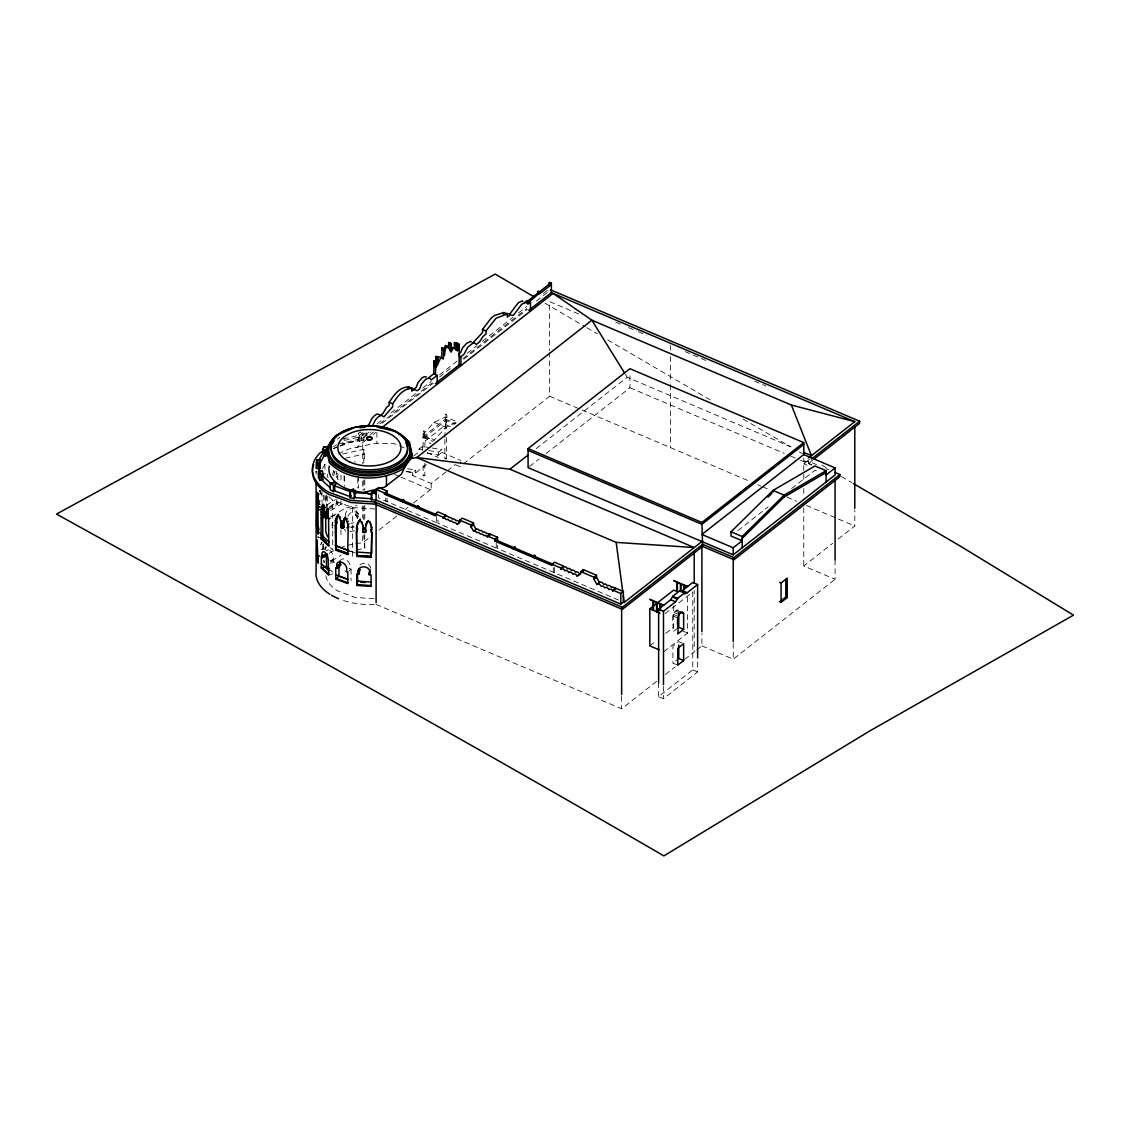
<?xml version="1.0" encoding="UTF-8"?>
<svg xmlns="http://www.w3.org/2000/svg" width="1130" height="1130" viewBox="0 0 1130 1130"><rect width="100%" height="100%" fill="white"/><g stroke="black" fill="none" stroke-linecap="round" stroke-linejoin="round"><path stroke-width="0.75" stroke-dasharray="5 3.75" d="M320.962 549.279L324.042 549.265L323.971 544.801M677.59 628.209L672.915 631.882C674.342 625.314 669.144 613.406 677.52 609.932L678.424 610.228M332.389 475.151L334.438 467.961M333.647 475.829L335.299 469.854M320.892 492.284C318.264 488.796 321.881 496.974 321.725 493.061L320.087 492.765L319.917 490.745M327.7 474.176L327.036 476.775L328.293 477.453M423.411 434.697C425.134 437.818 422.846 424.654 424.569 434.443M424.569 431.081L423.411 431.18M423.129 436.999L424.838 436.844L423.129 436.999L423.129 449.345M445.135 414.145C451.054 417.111 441.11 420.501 446.293 414.046M444.867 437.607L445.587 419.4L446.576 419.809L446.576 428.637M446.576 419.809L444.867 419.965M423.129 475.801L424.838 475.659L423.129 475.801L423.129 463.455M445.206 459.091L445.587 458.201L446.407 458.992M322.573 468.555L324.917 464.261L327.841 462.467M320.454 544.957L321.895 542.329L320.454 545.804M324.776 549.491L326.217 546.849M328.237 508.429L336.528 503.344L336.91 498.74M328.124 509.969L337.785 504.022L338.167 502.271L336.91 501.579M445.135 417.507L446.293 417.563M422.662 434.866L434.09 422.295L445.517 416.942L457.339 421.97L445.912 427.324L434.485 439.895L422.662 434.866L422.662 437.042L433.016 441.435M322.276 538.163L318.208 537.145L318.208 538.431M348.888 571.116L351.049 569.153L349.297 568.503L349.975 567.26A6.102 4.209 47.8 0 0 347.207 560.593A6.102 4.209 47.8 0 0 340.921 559.689M344.438 440.375L360.541 436.802L366.078 432.451M377.152 423.764L384.087 418.34M391.008 412.916L417.323 392.28M422.86 387.929L431.166 381.417M439.485 374.906L457.481 360.795M467.184 353.182L476.874 345.582M482.411 341.246L512.879 317.361M518.43 313.01L526.735 306.498M543.346 293.461L548.898 289.125L548.898 291.243M368.846 432.395L360.541 438.92L362.702 440.587L362.702 463.498M379.92 423.708L433.934 381.361M439.485 377.025L451.943 367.25M463.018 358.563L526.735 308.617M536.425 301.018L547.513 292.331M337.997 443.935L362.702 438.468L371.007 431.957M382.081 423.27L433.313 383.098M463.78 359.227L527.47 309.281M369.623 435.163L373.776 431.9M338.59 454.091A40.496 23.377 0 0 1 354.128 447.607L356.628 447.438L366.177 439.951M372.999 434.598L375.739 432.451M422.662 437.042L445.517 419.117L445.517 416.942M424.838 447.423L425.078 436.83L445.884 420.515L454.825 424.315M445.884 420.515L445.884 424.753L425.078 441.053L431.039 443.596M413.693 456.054L419.075 451.831L419.075 449.02L422.352 446.449L430.474 447.748M405.924 471.591L412.422 472.637L415.699 470.066L415.699 472.891L405.952 471.323M428.807 450.573L438.553 452.141L441.83 449.57L441.83 452.395L434.527 458.13M445.912 471.916L431.208 483.442L412.422 475.462L426.462 464.458M447.254 470.871L455.277 464.571M355.908 543.629A54.494 31.456 0 0 1 362.702 542.81L369.552 537.428M379.143 529.914L396.955 515.944M405.176 509.503L407.916 507.356M413.396 503.062L431.208 489.092M463.357 463.879L549.632 396.249L549.632 352.447M536.171 448.666L627.207 377.293L793.684 448.073M529.462 466.549L539.095 458.992M545.974 453.596L629.947 387.76L629.947 372.264M803.769 458.13L803.769 461.661L808.896 457.65M809.292 459.458L803.769 463.78L803.769 472.594M812.738 460.108L808.6 463.357L803.769 463.78L810.026 466.436M737.918 530.62L768.188 506.89M791.593 488.556L814.984 470.207L819.744 472.241M665.076 613.689L692.761 591.979L692.761 669.864L658.62 696.631L663.48 698.707L697.62 671.926L697.62 659.694M649.821 645.866L656.459 640.654M665.754 633.365L673.72 627.122L673.72 605.963M663.748 651.784L687.633 633.04L687.633 596.004L684.37 594.606M677.774 665.146L672.915 663.07L677.59 659.397M376.092 604.395L621.641 708.793L657.236 680.882M665.457 674.441L675.048 666.926M684.625 659.412L694.216 651.897L694.216 590.425M696.772 649.891L701.9 645.866L701.9 633.534M835.084 559.929L835.084 579.309L803.769 566.003L832.725 543.29M838.248 538.968L854.788 526.001L854.788 510.139M701.9 645.866L733.215 659.171L835.084 579.309M358.182 433.553L360.442 431.914L361.685 433.779L363.945 434.4L363.945 440.333L359.425 441.336L358.182 439.471L358.182 433.553L359.425 435.417L359.425 441.336M359.425 435.417L361.685 433.779M333.576 446.647L336.528 444.839M333.632 448.85L336.5 447.084M336.217 476.507L338.167 479.473L336.217 476.507L336.316 471.365M337.474 477.185L338.068 474.063L336.811 473.385M326.443 505.166L335.412 499.658M329.621 506.734L336.528 502.497M330.765 510.534L340.978 504.248L345.865 503.161M331.796 516.438L345.427 508.076L356.713 505.562M331.796 560.89L341.331 555.042M357.617 518.529L355.442 513.995L356.261 513.599L358.747 517.032M340.328 446.166L344.099 444.697L344.099 438.765M325.864 550.776L328.42 549.858M330.384 560.466L333.378 559.731A6.102 2.627 70.3 0 0 331.203 551.793A6.102 2.627 70.3 0 0 327.248 551.073M330.808 560.65L333.378 559.731M330.384 561.765L332.954 560.847L334.042 561.864L334.042 565.141M330.2 563.234L334.042 561.864M330.2 574.732L332.757 573.814M332.008 527.216L332.559 528.374M356.628 447.438L374.92 443.285L394.229 443.666L405.317 448.384M342.602 454.02L363.789 449.316L364.778 462.495M345.427 458.201L364.778 453.893M355.442 515.28L357.292 514.87L357.292 519.136M350.837 523.43L354.071 522.71M350.837 526.961L354.071 526.241M350.837 527.809L354.071 527.089M349.791 531.778L354.622 530.705M347.037 552.16L355.103 550.366M356.713 550.013L364.778 548.22L364.778 534.547M343.125 438.85L358.803 435.389L358.803 440.403L343.125 443.864M803.769 461.661L808.6 461.238L816.425 464.571M329.028 496.734L332.743 500.195L352.518 507.469L375.019 509.009M374.044 598.731L355.187 597.445L338.407 591.273A42.997 24.818 0 0 1 325.765 575.114M432.098 448.003L441.83 449.57M419.075 449.02L422.323 449.542M427.197 453.144L438.553 454.966L438.553 452.141M407.577 468.752L415.699 470.066M321.075 490.59L319.437 490.293L319.437 491.649M319.832 493.739L321.485 494.036M350.611 551.313L355.187 552.994M615.723 322.135L620.568 324.183M628.619 327.615L636.684 331.048M638.295 331.726L646.36 335.158M685.091 351.628L699.625 357.8M701.25 358.493L706.095 360.555M754.586 381.163L765.9 385.98M578.645 313.956L549.632 301.625L549.632 350.696M825.818 468.555L828.954 469.896M811.736 464.684L808.6 463.357L808.6 461.238M629.947 387.76L784.277 453.37M790.774 456.139L798.896 459.585M800.52 460.277L811.594 464.995M549.632 396.249L580.255 409.272M581.865 409.964L749.741 481.324M757.82 484.77L761.055 486.14M762.665 486.832L769.135 489.573M786.918 497.129L796.608 501.254M806.312 505.378L854.788 526.001M445.517 419.117L455.87 423.524M445.884 424.753L450.347 426.646M434.09 422.295L445.912 427.324M425.078 436.83L434.019 440.629M441.83 452.395L460.63 460.39M427.14 452.706L438.299 457.452M455.842 464.91L460.63 466.944L460.63 461.803M394.525 474.416L399.314 476.45M400.91 477.128L431.208 490.01L431.208 483.442M676.418 610.257L681.291 612.319M675.26 611.161L680.119 613.237M674.158 612.559L679.031 614.635M673.254 614.282L678.127 616.344M672.915 615.907L677.774 617.969M436.35 522.583L378.649 498.048L378.649 494.516M495.915 547.909L437.946 523.261L437.946 518.388M618.576 600.058L497.525 548.587L497.525 545.352M683 631.077L687.633 633.04M682.011 642.998L678.763 641.614L672.915 646.219L672.915 663.07M692.761 669.864L697.62 671.926M333.251 471.606L334.508 472.298M336.811 476.14L338.068 476.832M336.528 502.257L337.785 502.949M336.528 503.344L337.785 504.022M544.957 303.193L585.368 326.824M586.851 327.7L597.304 333.802M607.742 339.918L713.129 401.546M743.215 419.145L790.322 446.689M799.334 451.958L802.342 453.709M821.877 465.136L829.392 469.529M841.412 476.563L851.879 482.68M360.541 436.802L363.945 440.333M342.164 443.031L344.099 444.697M330.271 547.753L332.743 550.056L332.743 500.195M330.271 569.845L332.785 572.19M363.945 434.4L362.702 432.536L362.702 438.468M354.622 461.407L355.244 462.34M356.134 510.704L358.309 513.952M355.442 513.995L357.617 517.243M344.396 529.236L345.837 531.411M625.399 374.369L627.207 377.293M323.561 560L324.169 562.782L324.169 559.477M364.778 548.22L363.789 535.083M803.769 474.346L803.769 479.643M803.769 488.457L803.769 495.505M803.769 507.836L803.769 566.003M733.215 643.323L733.215 659.171M670.542 345.441L670.542 349.989M670.542 356.543L670.542 382.816M670.542 384.567L670.542 447.664M663.48 686.461L663.48 698.707M658.62 682.788L658.62 696.631M621.641 696.461L621.641 708.793M554.548 567.543L554.548 572.839L553.276 573.842L553.276 567.543M496.254 543.29L496.254 548.022M446.576 437.451L446.576 458.625M444.867 439.358L444.867 458.766M436.66 516.382L436.66 522.682M424.838 463.3L424.838 475.659M422.352 446.449L422.352 450.672M412.422 472.637L412.422 475.462M387.067 498.104L387.067 501.635M385.796 497.906L385.796 501.056M376.911 432.296L376.911 443.327M366.177 432.465L366.177 435.46M364.778 479.685L364.778 490.01M364.778 505.477L364.778 519.15M363.789 449.316L363.789 463.074M363.789 480.264L363.789 490.575M363.789 506.014L363.789 519.701M362.702 481.126L362.702 489.94M362.702 505.802L362.702 518.133M362.702 535.761L362.702 542.81M358.394 475.998L358.394 488.033M357.772 478.23L357.772 488.005M352.518 507.469L352.518 557.33M351.049 569.153L351.049 580.65M344.692 476.394L344.692 486.253M344.071 475.462L344.071 483.993M340.978 475.024L340.978 483.612M340.978 500.816L340.978 504.248M340.963 529.786L340.963 534.716M332.954 559.548L332.954 560.847M327.7 496.084L327.7 506.636M326.443 495.011L326.443 507.709M325.793 496.508L325.793 503.373M325.793 546.256L325.793 549.674M324.917 464.261L324.917 474.572M324.917 495.208L324.917 502.087M323.689 495.138L323.689 502.158M323.335 543.911L323.335 548.841M322.869 544.067L322.643 549.194M322.036 491.239L322.036 502.878M316.118 474.473L316.118 470.942A52.828 30.496 0 0 0 316.216 474.346M337.418 439.047A40.496 23.377 0 0 1 339.862 437.395M374.383 604.479A54.494 31.456 0 0 1 340.158 599.352M329.31 553.305A54.494 31.456 0 0 1 333.647 550.748M339.989 547.852A54.494 31.456 0 0 1 345.978 545.832M347.574 545.394A54.494 31.456 0 0 1 354.213 543.926M333.647 448.525A54.494 31.456 0 0 1 336.754 447M339.989 445.644A54.494 31.456 0 0 1 362.702 440.587M317.968 537.372A6.102 1.497 -79.7 0 1 317.911 535.973M345.582 515.972A5.933 4.52 -33.7 0 1 350.922 508.641A5.933 4.52 -33.7 0 1 356.261 513.599M347.885 516.269A5.933 4.52 -33.7 0 1 354.764 511.749A5.933 4.52 -33.7 0 1 358.436 516.848M330.44 517.173A6.102 3.418 -61.5 0 1 334.946 516.071M359.976 564.915A6.116 4.958 11.6 0 1 366.53 563.701A6.116 4.958 11.6 0 1 370.781 568.418M331.909 525.789A6.102 3.418 -61.5 0 1 332.799 522.484"/><path stroke-width="1.5" d="M317.502 506.989L317.869 496.014L318.166 534.207L316.598 525.436L316.979 492.087L317.375 506.395L319.832 506.847M316.414 462.523L316.852 459.797L320.298 459.981L319.861 468.639L316.414 468.456L316.414 462.523L319.861 462.707L319.861 468.639M319.861 462.707L320.298 459.981M327.87 537.018A42.997 24.818 0 0 1 325.793 527.456L325.652 514.772L327.403 508.034L328.604 518.882L330.073 518.359M328.604 518.882L328.802 546.101L321.372 539.165L321.075 537.372L321.146 509.178L322.968 503.994C326.895 507.794 321.301 519.334 327.432 518.162L328.152 508.881L326.683 509.404M316.414 468.456L316.852 459.797M342.588 525.648C344.311 527.258 341.274 521.382 345.413 516.947L348.026 524.885L348.026 527.639L347.32 527.385L348.958 526.806L348.026 527.639M343.52 524.8L345.187 517.724L344.255 518.557M321.372 538.092L322.827 537.569L322.615 508.655L323.618 504.912L322.149 505.435M365.032 529.97L367.208 521.424L365.95 524.871L366.148 523.882M356.572 529.391L356.769 525.648L356.572 529.391L357.433 529.447L356.769 528.402M357.49 523.374L357.278 524.362L360.202 519.009L356.572 526.636M370.993 557.415L371.191 555.226L370.993 557.415L356.967 556.454L356.416 532.089L357.631 528.459M358.45 522.088L358.662 521.1M365.838 529.024L365.64 532.272L362.9 532.117L363.62 527.526L363.422 528.515L361.925 522.046M362.97 526.114L363.182 525.125M362.9 529.829L363.62 528.868L363.422 529.857M362.9 532.117L363.111 528.84M371.375 493.81L371.77 491.818L374.143 490.858L376.502 492.143L376.092 494.135L373.733 492.835L371.375 493.81L371.375 499.743L376.092 500.053L620.822 604.112L623.379 602.106L623.379 591.513L615.455 588.137L612.884 590.157L612.884 591.287A2.811 1.85 51.9 0 0 608.985 589.62A3.037 2.006 51.9 0 0 604.889 587.883L603.039 585.962L601.202 586.315A3.206 2.105 51.9 0 0 596.951 584.507L593.956 579.337L593.956 577.232L596.513 575.227L583.306 569.605L580.749 571.625L580.749 573.715L577.162 576.088A3.065 2.02 51.9 0 0 573.023 574.337A3.122 2.048 51.9 0 0 568.856 572.557A2.811 1.85 51.9 0 0 564.958 570.904A2.966 1.949 51.9 0 0 560.918 569.181L560.918 568.051L563.475 566.045L554.548 562.246L551.991 564.266L551.991 565.395L533.967 557.726L533.318 556.313L532.724 557.203L514.221 549.335L513.627 547.951L512.978 548.799L494.968 541.143L494.968 539.236L497.525 537.23L490.01 534.038L487.454 537.103A3.065 2.02 51.9 0 0 484.021 535.648A3.249 2.133 51.9 0 0 480.462 534.137A3.136 2.062 51.9 0 0 476.987 532.654A3.023 1.992 51.9 0 0 473.583 531.199L470.97 526.848L470.97 524.942L473.527 522.936L462.255 518.147L459.684 520.153L459.684 522.06L457.269 524.278A3.814 2.514 51.9 0 0 453.37 522.611A3.249 2.133 51.9 0 0 449.825 521.114A3.348 2.204 51.9 0 0 446.209 519.574A2.401 1.582 51.9 0 0 443.228 518.303L445.799 515.238L437.946 511.904L435.375 513.91L435.375 515.817L417.888 508.373L417.027 506.876L416.334 507.709L402.986 502.045L402.167 500.562L401.263 501.31L384.511 494.191L384.511 493.061L387.067 491.041L378.649 487.468L376.092 489.474L376.092 500.053L374.807 504.107L622.376 609.367L702.634 546.44L701.9 522.484L803.769 442.607L629.947 368.705L528.077 448.582L528.077 467.636L733.215 554.844L835.084 474.967L835.084 467.919L803.769 454.599L701.9 534.476L733.215 547.782L742.184 540.747L731.039 536.016L731.039 531.792L773.005 490.42L814.984 465.984L826.115 470.716L826.115 482.002M363.705 532.71L364.948 531.764L364.736 532.753M365.032 528.614L365.244 527.625L365.244 528.981M371.375 499.743L371.77 497.751M373.733 492.835L374.143 490.858M359.043 574.012L358.111 572.543L358.832 569.082L359.75 569.351L359.043 574.012L356.896 573.87L356.896 585.439L371.064 586.414L371.064 574.845L369.086 574.704L369.793 570.043L369.086 574.704M359.043 572.825L359.75 569.351M356.896 585.439L357.377 583.136M371.431 527.654L371.643 526.665L371.643 529.419L370.612 530.351L371.431 530.408L371.431 527.654L369.99 521.749M370.739 524.984L370.937 523.995M371.431 530.408L371.643 529.419M370.993 556.214L371.812 531.764L371.812 552.867M503.457 314.112L503.853 312.53L507.328 314.013L507.314 317.149L510.181 314.945L513.387 315.355L521.721 304.267L525.944 302.303L527.95 304.139L530.493 302.148L527.004 300.665L524.461 302.671M335.398 523.006L337.051 522.427L335.398 523.006L335.398 520.238L338.308 514.433L340.836 521.283L341.458 528.063L344.029 527.244L344.029 524.998M336.316 522.159L337.927 515.308L336.994 516.156M448.412 348.633L448.864 342.447L451.054 343.972L451.054 352.193L453.342 347.955L456.11 349.227L456.421 342.687L456.732 349.438L457.353 350.667L458.356 349.876L458.356 344.989L459.175 344.339L459.175 364.934L436.745 382.519M443.525 349.594L445.488 345.526L449.754 347.998L450.164 350.936L450.602 343.195M408.156 388.466L408.636 386.841L412.125 388.325L411.631 391.008L414.625 389.624L417.267 390.726L419.767 388.762L421.377 384.285L425.544 379.327L429.555 377.872L431.222 379.977L437.169 375.315L433.694 373.832L428.934 377.561M441.604 358.252L442.042 347.701L444.203 349.241C444.712 363.987 443.567 348.817 447.226 346.274M433.694 373.832L434.09 360.851L436.208 362.024L436.208 367.405L437.635 364.284L437.96 356.882L438.285 363.041L440.785 357.744L443.341 358.987L443.779 348.436M540.423 292.289L528.741 302.346L527.004 301.597L537.612 293.291L538.233 291.3L540.423 293.193L550.607 285.198L551.369 283.22L549.632 282.472L548.869 284.463L538.671 292.458L538.233 291.3M338.153 549.858L348.577 553.686L347.645 554.533L335.737 550.155L335.271 525.662L336.133 523.261M336.189 547.612L336.189 524.829L337.051 522.427M356.416 532.089L357.433 529.447M435.431 374.567L435.827 361.586M457.353 350.667L455.616 349.933L456.619 349.142L456.619 344.255L457.029 343.223L459.175 344.339M372.349 426.123L375.019 420.628A11.356 5.495 -67 0 1 381.559 415.501L384.002 416.8L392.604 406.842L392.703 403.763L389.214 402.28C394.045 394.977 399.074 387.237 408.636 386.841M450.404 349.114L451.605 347.207L454.373 348.478L454.373 342.588L456.732 342.842M407.266 462.029L401.362 474.219L384.666 487.143L363.86 492.426A40.496 23.377 0 0 1 329.282 466.069M437.635 364.284L435.898 363.549L435.898 356.798L438.285 357.038M322.7 453.526L322.7 449.076L323.844 446.816L327.983 447.819L323.844 446.816M318.561 460.8L324.197 450.503L324.197 455.503L325.68 456.012L325.68 450.079L326.838 447.819M319.366 464.345L324.197 455.503M321.4 518.388L323.519 514.503L323.689 507.412M321.796 519.857L324.917 514.122M355.032 496.607L354.227 498.57L349.961 497.68L349.961 491.762L351.119 489.869L353.252 489.191L355.399 490.759L355.399 493.711M349.961 491.762L352.094 491.07L353.252 489.191M349.961 497.68L351.119 495.802M354.227 498.57L354.227 492.638L355.399 490.759M367.01 522.413L368.366 520.464L369.778 522.738M328.548 447.339L326.612 449.98L329.395 462.791C348.718 482.03 380.824 481.874 403.495 468.682L412.168 456.788L409.738 445.587M658.62 682.788L658.62 609.225L670.712 599.748L672.689 596.358L680.331 590.369L685.204 593.151L687.139 592.756L697.62 584.535L692.761 582.459L682.266 590.679L680.331 591.075L685.204 593.151M663.48 684.709L663.48 611.302L675.571 601.81L677.548 598.434L685.204 592.431M392.703 403.763C397.52 396.461 402.548 388.706 412.125 388.325M472.764 342.997L482.581 332.474L482.468 329.437L491.211 318.067L494.432 315.524L503.853 312.53M459.175 364.934L460.913 365.668L460.913 356.699L464.034 354.241L467.735 347.249L472.481 343.449L474.332 342.771L476.253 344.481L479.516 341.91L483.061 336.443L486.07 333.943L485.942 330.921L496.169 318.18L507.328 314.013M325.68 456.012L327.983 453.752L327.983 450.785M768.075 497.144L771.776 493.485M742.184 547.81L742.184 536.524L784.149 495.152L826.115 470.716M742.184 538.374L784.149 497.002L826.115 472.566M336.006 518.133L336.924 517.3M335.398 520.238L336.316 519.405M339.777 517.893L340.695 517.06M335.271 525.662L336.189 524.829M340.836 521.283L341.769 520.45M343.365 520.761L344.297 519.927M341.218 523.797L342.136 522.964M342.87 522.653L343.803 521.806M340.78 524.984L341.698 524.136L340.78 527.272M346.613 519.56L347.546 518.727M341.218 525.139L342.136 524.292M342.588 524.292L343.52 523.444M347.433 522.046L348.351 521.212M341.458 528.063L344.029 527.244M342.334 528.346L343.266 527.512M348.026 524.885L348.958 524.052M335.737 549.067L336.669 548.234L335.737 550.155M336.712 566.511A6.102 4.209 47.8 0 1 341.726 562.217A6.102 4.209 47.8 0 1 346.74 570.198L346.062 571.441L347.814 572.091L347.814 583.589L335.709 579.139L335.709 567.641L337.39 568.263L336.712 566.511L339.961 563.573A6.102 4.209 47.8 0 1 340.158 560.692M337.39 566.963L340.624 564.025L339.961 563.573M337.39 568.263L340.624 565.311L340.624 564.025M335.709 579.139L338.944 576.201L338.944 566.342M366.402 426.589L368.874 424.654L371.53 419.159A11.356 5.495 -67 0 1 378.084 414.018L380.527 415.317L383.014 413.368L386.573 407.309L389.13 405.359L389.214 402.28M458.483 354.396L460.56 352.772L462.537 347.8L466.619 343.322L470.843 341.288L471.252 341.952M528.741 310.383L551.369 292.656L551.369 283.22M381.191 428.171L553.107 293.39L591.894 320.214L791.367 405.02L854.788 421.659L808.896 457.65M384.511 494.191L385.796 493.174L402.534 500.308L403.452 499.559L404.272 501.042L402.986 502.045M401.263 500.816L402.534 499.813M401.263 501.31L403.452 499.559M402.986 501.55L404.272 500.548M416.334 507.215L418.312 505.873L419.159 507.37L417.888 508.373M417.027 506.876L418.312 505.873M416.334 507.709L417.62 506.212M417.888 507.879L419.159 506.876M443.228 518.303L445.799 515.238M410.331 458.695L416.688 457.565L509.955 469.218L527.894 455.164M457.269 524.278L459.839 522.272A3.814 2.514 51.9 0 0 455.941 520.605A3.249 2.133 51.9 0 0 452.395 519.094A3.348 2.204 51.9 0 0 448.765 517.554A2.401 1.582 51.9 0 0 445.799 516.297M470.97 526.848L473.527 524.843L473.527 522.936M473.583 531.199L476.14 529.193A3.023 1.992 51.9 0 1 479.544 530.648A3.136 2.062 51.9 0 1 483.033 532.131A3.249 2.133 51.9 0 1 486.578 533.628A3.065 2.02 51.9 0 1 490.01 535.097L490.01 534.038M494.968 541.143L496.254 540.14L514.263 547.796L514.899 546.948L515.492 548.318L514.221 549.335M512.978 548.304L514.899 546.948M512.978 548.799L514.263 547.796M514.221 548.841L515.492 547.824M532.724 556.709L534.589 555.31L535.253 556.723L533.967 557.726M532.724 557.203L534.589 555.31M533.967 557.231L535.253 556.228M560.918 569.181L563.475 567.175L563.475 566.045M577.162 576.088L579.718 574.082A3.065 2.02 51.9 0 0 575.594 572.331A3.122 2.048 51.9 0 0 571.413 570.551A2.811 1.85 51.9 0 0 567.514 568.899A2.966 1.949 51.9 0 0 563.475 567.175M593.956 579.337L596.513 577.331L596.513 575.227M596.951 584.507L599.507 582.501A3.206 2.105 51.9 0 1 603.759 584.295L605.609 583.956L607.446 585.863A3.037 2.006 51.9 0 1 611.556 587.614A2.811 1.85 51.9 0 1 615.455 589.267L615.455 588.137M803.769 444.443L701.9 524.306L528.077 450.418M620.822 604.112L620.822 593.518L623.379 591.513M623.379 602.106L624.198 602.445L701.9 541.524M622.376 609.367L622.376 607.248L702.634 544.321L733.949 557.627L839.915 474.543L835.211 472.552M811.368 459.077L859.633 421.236L550.508 289.817M814.123 459.034L859.633 423.355L859.633 421.236M659.101 649.807L649.821 645.866L649.821 608.816L673.72 590.086L677.407 591.654L677.407 582.543L680.472 583.857L680.472 591.442M826.115 474.953L835.084 467.919M702.634 546.44L733.949 559.745L839.915 476.662L839.915 474.543M683.636 629.368L677.774 633.958C679.215 627.39 674.003 615.483 682.379 611.994L683.636 613.378L683.636 629.368L678.763 627.291L678.763 612.912M781.07 602.375L781.07 582.981L787.215 578.15L787.215 597.558L781.07 602.375L779.672 601.782L785.83 596.965L785.83 579.323M683.636 660.556L677.774 665.146L677.774 648.281L683.636 643.69L683.636 660.556L678.763 658.479L678.763 644.99M323.265 450.87L320.313 452.678A56.415 32.572 0 0 0 328.943 492.341L350.724 500.35L374.807 501.988L622.376 607.248M333.449 491.621L330.257 489.742L330.257 483.824L334.311 482.228L335.907 484.276L333.449 485.688L333.449 491.621L334.678 490.914L350.54 496.748L350.54 491.734L334.678 485.9L334.678 490.914M330.257 483.824L334.311 482.228M353.111 428.185L335.299 435.982L326.612 447.875L329.395 460.673C348.718 479.911 380.824 479.756 403.495 466.563L412.168 454.67L409.385 441.872L395.881 431.589L376.869 426.956M321.527 507.215L322.996 506.678M323.886 507.78L325.355 507.243M321.146 509.178L322.615 508.655M321.146 511.947L322.615 511.424M321.612 512.37L323.067 511.848M326.132 511.41L327.601 510.887M321.075 514.574L322.544 514.051M325.821 513.19L327.29 512.667M325.652 514.772L327.107 514.249M325.652 516.128L327.107 515.605M325.963 516.424L327.432 515.902M325.482 518.783L327.432 518.162M321.372 539.165L322.827 538.643L326.556 542.103M327.531 555.791L322.403 557.627L321.979 555.734L327.121 553.898M322.403 556.341L327.531 554.505M322.403 557.627L321.358 556.652L321.358 568.164L326.485 566.328L329 568.673M323.251 479.53L319.988 480.194L318.406 477.609L318.406 471.676L322.46 471.182L323.251 478.047M318.406 471.676L322.46 471.182M319.988 480.194L319.988 474.261L323.251 473.597M369.086 573.503L369.934 573.348A6.116 4.958 11.6 0 0 364.015 566.808A6.116 4.958 11.6 0 0 358.111 572.543M359.933 427.691L365.047 427.324M316.824 493.513L318.533 493.386M317.12 494.799L318.829 494.686M316.668 495.576L318.378 495.463M316.612 497.638L318.321 497.511M316.612 500.039L318.321 499.912M316.697 500.435L318.42 500.308M318.123 501.042L319.832 500.915M316.598 502.638L319.239 502.412M317.53 504.234L319.239 504.107M317.587 504.489L319.931 504.305M317.587 506.692L319.296 506.565M319.931 507.257L318.123 506.975L318.236 509.8L319.945 509.672M316.598 525.436L318.378 525.959L316.668 526.086M316.668 527.286L318.378 527.159L318.985 529.928M318.236 532.724L319.945 532.597M316.654 556.228L318.18 563.22L317.007 539.787L316.654 556.228L319.649 556.017M316.626 460.037L320.087 460.207M318.561 465.814L320.298 465.899M624.48 372.9L591.894 320.214L416.688 457.565L616.175 542.386L694.216 547.556L509.955 469.218M374.807 504.107L350.724 502.469L328.943 494.46A56.415 32.572 0 0 1 313.674 464.585M356.416 552.033L371.615 553.079M357.179 555.466L371.191 556.426M356.967 555.607L370.993 556.567M356.896 581.074L371.064 582.035M360.71 582.19L365.343 582.515M356.896 584.591L371.064 585.566M439.047 357.009L440.615 357.25M323.519 514.503L321.881 513.359M506.692 313.462L509.913 313.886L518.246 302.784L522.456 300.82L522.865 301.484M322.7 449.076L325.68 450.079M335.271 545.606L348.167 550.352M349.085 550.748L338.407 546.821A42.997 24.818 0 0 1 335.44 544.942M335.737 549.307L347.645 553.686M335.709 574.775L347.814 579.21M338.944 576.201L346.514 578.984M335.709 578.292L347.814 582.741M549.166 282.839L550.903 283.574M548.869 283.559L550.607 284.294M548.869 284.463L550.607 285.198M551.369 292.656L854.788 421.659M537.866 291.596L539.603 292.331M537.612 292.388L539.349 293.122M537.612 293.291L539.349 294.026M803.374 452.198L811.453 455.63L791.367 405.02M482.468 329.437L485.942 330.921M454.373 342.588L456.11 343.322M456.619 344.255L458.356 344.989M451.054 343.972L448.864 342.447M448.412 343.944L450.164 344.678M456.619 349.142L458.356 349.876M449.754 347.998L445.488 345.526M459.175 355.95L460.913 356.699M441.604 349.17L443.341 349.905M435.898 356.798L437.635 357.532M434.09 360.851L436.208 362.024M433.694 361.868L435.431 362.603M435.431 383.55L437.169 384.285L437.169 375.315M731.039 531.792L742.184 536.524M528.077 448.582L701.9 522.484M779.672 582.388L781.07 582.981M785.83 596.965L787.215 597.558M682.266 590.679L687.139 592.756M672.689 596.358L677.548 598.434M672.689 597.078L677.548 599.154M670.712 599.748L675.571 601.81M680.387 611.994L683.636 613.378M459.684 520.153L470.97 524.942M580.749 571.625L593.956 577.232M435.375 513.91L443.228 517.243M487.454 536.044L494.968 539.236M404.272 501.042L417.62 506.706M419.159 507.37L436.66 514.814M515.492 548.318L534.01 556.2M535.253 556.723L553.276 564.379M658.62 609.225L663.48 611.302M376.092 489.474L384.511 493.061M551.991 564.266L560.918 568.051M612.884 590.157L620.822 593.518M649.821 608.816L660.061 613.166M365.188 492.327L369.68 494.234M436.222 356.148L436.547 362.306M534.405 297.021L495.18 274.082L56.5 514.079C259.759 626.599 463.145 738.893 663.861 855.919L869.69 730.983L1073.5 615.144L959.766 545.79L853.362 483.555M411.151 388.141L413.792 389.243L416.278 387.279L417.902 382.802L422.055 377.844L424.386 376.671L426.476 377.053M352.094 491.07L354.227 492.638M331.486 484.036L321.626 474.854L321.626 479.855L330.257 487.892M325.977 514.545L326.259 513.458M321.075 534.518L329.127 542.033M321.372 538.318L328.802 545.253M321.358 563.785L328.915 570.82M321.358 567.317L328.915 574.351M321.358 568.164L328.915 575.198L328.237 561.568A6.102 2.627 70.3 0 0 325.115 552.514A6.102 2.627 70.3 0 0 321.979 555.734M331.853 483.626L333.449 485.688M473.527 524.843L476.14 529.193M596.513 577.331L599.507 582.501M360.004 519.998L361.727 523.035M442.042 347.701L442.466 348.506M370.612 530.351L371.615 532.753M319.197 471.846L319.988 474.261M347.32 527.385L348.167 530.027L347.645 554.533M320.044 472.269L318.137 463.54L319.098 472.905M316.598 522.611L318.236 530.139M316.668 526.439L318.166 533.36M316.654 551.864L318.18 558.841M316.654 555.381L318.18 562.373M616.175 542.386L622.828 592.148M623.28 595.581L624.198 602.445M854.788 427.295L854.788 508.373M835.084 478.852L835.084 559.929M803.769 442.607L803.769 454.599M784.149 497.002L784.149 495.152L773.005 490.42L773.005 492.27M733.949 557.627L733.949 559.745M733.215 547.782L733.215 554.844M733.215 558.714L733.215 641.558M701.9 547.174L701.9 631.769M697.62 584.535L697.62 657.943M694.216 551.779L694.216 583.391M684.37 588.546L684.37 585.51L687.633 586.47L673.72 580.552L676.997 582.374L676.997 591.47M683.947 589.874L683.947 585.326L680.882 584.026L680.882 591.611M660.471 610.313L660.471 604.239L663.748 605.214L649.821 599.295L653.098 601.104L653.098 610.2M660.061 610.129L660.061 604.056L656.996 602.756L656.996 611.867M656.572 611.683L656.572 602.587L653.521 601.287L653.521 610.384M621.641 608.336L621.641 694.696M583.306 569.605L583.306 571.709M549.632 282.472L549.632 285.622M530.493 302.148L530.493 311.131M527.004 300.665L527.004 301.597M497.525 537.23L497.525 542.103M434.457 361.275L434.457 366.671M387.067 491.041L387.067 494.573M386.46 475.9L386.46 485.759M376.092 503.938L376.092 602.629M371.77 491.818L371.77 494.785M365.64 530.012L365.64 532.272M357.603 573.715L357.603 581.978M356.628 531.1L356.628 553.898M343.096 525.831L343.096 528.091M326.485 554.816L326.485 566.328M316.118 481.521L316.118 571.399A52.828 30.496 0 0 0 329.833 594.239M338.59 598.731A54.494 31.456 0 0 1 331.486 595.227M405.769 442.692A38.251 22.077 0 0 1 372.773 471.507A38.251 22.077 0 0 1 331.5 446.491M332.488 443.709A38.251 22.077 0 0 1 334.141 440.94M407.309 442.353A40.934 23.631 0 0 1 369.143 474.911A40.934 23.631 0 0 1 331.669 442.098M371.572 493.739L354.82 492.609L354.82 497.624L371.572 498.74L371.572 493.739M367.801 439.401A2.599 1.497 0 0 0 371.968 438.426A2.599 1.497 0 0 0 368.422 436.83A2.599 1.497 0 0 0 367.801 439.401M367.801 439.782A2.599 1.497 0 0 0 371.968 438.807A2.599 1.497 0 0 0 368.422 437.211A2.599 1.497 0 0 0 367.801 439.782M350.046 462.128A31.541 18.207 0 0 0 400.642 450.234A31.541 18.207 0 0 0 357.504 430.883A31.541 18.207 0 0 0 350.046 462.128M345.921 465.179A38.251 22.077 0 0 0 407.28 450.757A38.251 22.077 0 0 0 354.975 427.295A38.251 22.077 0 0 0 345.921 465.179M344.283 468.173A40.934 23.631 0 0 0 409.95 452.735A40.934 23.631 0 0 0 353.958 427.62A40.934 23.631 0 0 0 344.283 468.173"/></g></svg>
